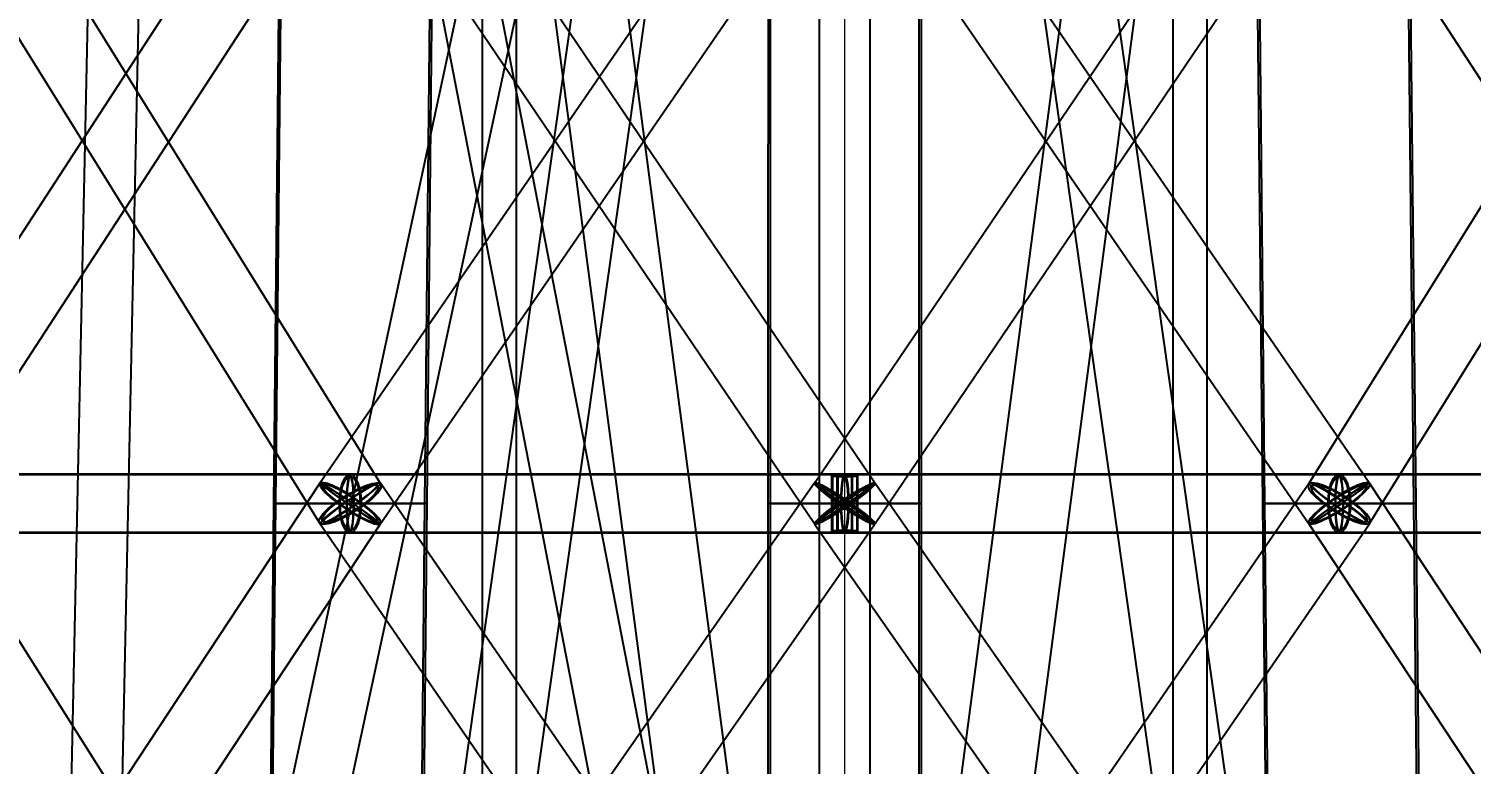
# Model space of a CAD drawing. Header units: millimetres. Extents: x -123812 to 252100, y -3000 to 639000.
# Drawn here: x -5670 to 4354, y 383188 to 388299 of the extents above; entities that cross this region are included whole.
import ezdxf

# ---------------------------------------------------------------- set-up
doc = ezdxf.new("R2010")
doc.units = ezdxf.units.MM
for name, color, linetype, lineweight in [('D-BMK-AXIS', 7, 'Continuous', 13), ('D-STR-CORE', 7, 'Continuous', 25), ('D-STR-DIM', 7, 'Continuous', 13), ('D-STR-STRC', 7, 'Continuous', 25)]:
    doc.layers.add(name, color=color, linetype=linetype, lineweight=lineweight)
doc.styles.add('OpenSansCondensed-Light', font='OpenSansCondensed-Light.ttf')
doc.styles.add('TOWER_UNICODE', font='Arial Unicode.ttf')
doc.dimstyles.new('EZDXF', dxfattribs={"dimtxt": 0.25, "dimasz": 0.175, "dimexe": 0.375, "dimexo": 0.125, "dimgap": 0.1, "dimtad": 1, "dimlfac": 100, "dimzin": 12, "dimdsep": 46, "dimtxsty": 'OpenSansCondensed-Light', "dimblk": 'ARCHTICK', "dimcen": 2.5, "dimazin": 3, "dimtfac": 0.5, "dimtmove": 2, "dimatfit": 3})

# ---------------------------------------------------------------- blocks, each defined once
blk = doc.blocks.new('_ARCHTICK')
at = {"color": 0, "linetype": 'BYBLOCK', "const_width": 0.15}
blk.add_lwpolyline([(-0.5, -0.5), (0.5, 0.5)], dxfattribs=at)

msp = doc.modelspace()

# ---------------------------------------------------------------- linework, layer by layer
at = {"layer": 'D-BMK-AXIS'}
msp.add_line((0, -3000), (0, 639000), dxfattribs=at)
at = {"layer": 'D-STR-CORE'}
for points in [[(-2520, 375000), (-2280, 375000), (-2280, 452500), (-2520, 452500)], [(-2520, 375000), (-2280, 375000), (-2280, 452500), (-2520, 452500)], [(2280, 375000), (2520, 375000), (2520, 452500), (2280, 452500)], [(2280, 375000), (2520, 375000), (2520, 452500), (2280, 452500)]]:
    msp.add_lwpolyline(points, close=True, dxfattribs=at)
at = {"layer": 'D-STR-STRC'}
for points in [[(-5170.6, 374957.7), (198.7, 399957.7), (191.9, 399964.4), (172.1, 399973.5), (140.5, 399984.3), (99.4, 399996.3), (51.4, 400008.5), (0, 400020.1), (-51.4, 400030.4), (-99.4, 400038.5), (-140.5, 400044.1), (-172.1, 400046.6), (-191.9, 400046), (-198.7, 400042.3), (-5568.1, 375042.3)], [(199.6, 375037.9), (-4637.4, 400037.9), (-4644.2, 400043.7), (-4664.1, 400046.5), (-4695.9, 400046.2), (-4737.2, 400042.7), (-4785.3, 400036.3), (-4837, 400027.4), (-4888.6, 400016.7), (-4936.7, 400004.8), (-4978.1, 399992.6), (-5009.8, 399980.9), (-5029.7, 399970.5), (-5036.5, 399962.1), (-199.6, 374962.1)], [(-3285.7, 374964.6), (251.5, 399964.6), (242.9, 399970.9), (217.8, 399979.1), (177.8, 399988.8), (125.8, 399999.2), (65.1, 400009.7), (0, 400019.5), (-65.1, 400028), (-125.8, 400034.6), (-177.8, 400038.8), (-217.8, 400040.4), (-242.9, 400039.2), (-251.5, 400035.4), (-3788.7, 375035.4)], [(251.8, 375033), (-3033.7, 400033), (-3042.3, 400035.6), (-3067.5, 400035.7), (-3107.5, 400033.4), (-3159.6, 400028.8), (-3220.4, 400022.3), (-3285.6, 400014.3), (-3350.7, 400005.2), (-3411.5, 399995.8), (-3463.6, 399986.7), (-3503.7, 399978.6), (-3528.8, 399971.8), (-3537.4, 399967), (-251.8, 374967)], [(251.8, 374966.9), (3537.4, 399966.9), (3528.8, 399968.2), (3503.7, 399971.7), (3463.6, 399977.1), (3411.5, 399984.1), (3350.7, 399992.1), (3285.6, 400000.7), (3220.4, 400009.2), (3159.6, 400017.1), (3107.5, 400023.9), (3067.5, 400029), (3042.3, 400032.1), (3033.7, 400033.1), (-251.8, 375033.1)], [(3788.7, 375035.6), (251.5, 400035.6), (242.9, 400035.7), (217.8, 400033.4), (177.8, 400028.8), (125.7, 400022.2), (65.1, 400014.2), (0, 400005.1), (-65.1, 399995.8), (-125.7, 399986.7), (-177.8, 399978.5), (-217.8, 399971.8), (-242.9, 399967), (-251.5, 399964.4), (3285.7, 374964.4)], [(-3598.6, 390139.2), (-6851.3, 385139.2), (-6851.8, 385124.8), (-6837.8, 385101.9), (-6810.3, 385072.1), (-6771, 385037.3), (-6722.8, 385000), (-6668.9, 384962.7), (-6612.9, 384927.9), (-6558.7, 384898.1), (-6509.9, 384875.2), (-6469.9, 384860.8), (-6441.5, 384855.9), (-6426.5, 384860.8), (-3173.8, 389860.8)], [(-6752.2, 389860.8), (-3647.1, 384860.8), (-3625, 384855.9), (-3590, 384860.8), (-3544.6, 384875.2), (-3491.9, 384898.1), (-3435.3, 384927.9), (-3378.9, 384962.7), (-3326.4, 385000), (-3281.3, 385037.3), (-3246.9, 385072.1), (-3225.4, 385101.9), (-3218.3, 385124.8), (-3226, 385139.2), (-6331.1, 390139.2)], [(-208.5, 390144.1), (-3645.1, 385144.1), (-3642.9, 385139.2), (-3626.7, 385124.8), (-3597.5, 385101.9), (-3557.3, 385072.1), (-3508.9, 385037.3), (-3455.6, 385000), (-3400.9, 384962.7), (-3348.7, 384927.9), (-3302.5, 384898.1), (-3265.4, 384875.2), (-3240, 384860.8), (-3228, 384855.9), (208.5, 389855.9)], [(-3596.9, 389860.8), (-210.7, 384860.8), (-205.5, 384855.9), (-186.3, 384860.8), (-154.4, 384875.2), (-111.9, 384898.1), (-61.9, 384927.9), (-7.6, 384962.7), (47.2, 385000), (98.8, 385037.3), (143.6, 385072.1), (178.7, 385101.9), (201.6, 385124.8), (210.7, 385139.2), (-3175.5, 390139.2)], [(3175.5, 390139.2), (-210.7, 385139.2), (-201.6, 385124.8), (-178.7, 385101.9), (-143.6, 385072.1), (-98.8, 385037.3), (-47.2, 385000), (7.6, 384962.7), (61.9, 384927.9), (111.9, 384898.1), (154.4, 384875.2), (186.3, 384860.8), (205.5, 384855.9), (210.7, 384860.8), (3596.9, 389860.8)], [(-208.5, 389855.9), (3228, 384855.9), (3240, 384860.8), (3265.4, 384875.2), (3302.5, 384898.1), (3348.7, 384927.9), (3400.9, 384962.7), (3455.6, 385000), (3508.9, 385037.3), (3557.3, 385072.1), (3597.5, 385101.9), (3626.7, 385124.8), (3642.9, 385139.2), (3645.1, 385144.1), (208.5, 390144.1)], [(6851.3, 385139.2), (3598.6, 390139.2), (3583.6, 390144.1), (3555.2, 390139.2), (3515.2, 390124.8), (3466.5, 390101.9), (3412.2, 390072.1), (3356.2, 390037.3), (3302.3, 390000), (3254.1, 389962.7), (3214.8, 389927.9), (3187.3, 389898.1), (3173.3, 389875.2), (3173.8, 389860.8), (6426.5, 384860.8)], [(6331.1, 390139.2), (3226, 385139.2), (3218.3, 385124.8), (3225.4, 385101.9), (3246.9, 385072.1), (3281.3, 385037.3), (3326.4, 385000), (3378.9, 384962.7), (3435.3, 384927.9), (3491.9, 384898.1), (3544.6, 384875.2), (3590, 384860.8), (3625, 384855.9), (3647.1, 384860.8), (6752.2, 389860.8)], [(-6524.6, 379859.4), (-3225.1, 384859.4), (-3224.4, 384873.9), (-3238.2, 384897.1), (-3265.5, 384927.2), (-3304.5, 384962.3), (-3352.4, 385000), (-3406.1, 385037.7), (-3461.9, 385072.8), (-3515.9, 385102.9), (-3564.6, 385126.1), (-3604.5, 385140.6), (-3632.9, 385145.6), (-3648, 385140.6), (-6947.6, 380140.6)], [(-6848.6, 384859.4), (-3696.6, 379859.4), (-3674.5, 379854.4), (-3639.6, 379859.4), (-3594.4, 379873.9), (-3541.8, 379897.1), (-3485.4, 379927.2), (-3429.2, 379962.3), (-3376.9, 380000), (-3332.1, 380037.7), (-3297.8, 380072.8), (-3276.4, 380102.9), (-3269.4, 380126.1), (-3277.2, 380140.6), (-6429.2, 385140.6)], [(-6638.9, 384796.8), (-3436.5, 384796.8), (-3416.4, 384803.7), (-3397.7, 384824), (-3381.6, 384856.3), (-3369.2, 384898.4), (-3361.4, 384947.4), (-3358.8, 385000), (-3361.4, 385052.6), (-3369.2, 385101.6), (-3381.6, 385143.7), (-3397.7, 385176), (-3416.4, 385196.3), (-3436.5, 385203.2), (-6638.9, 385203.2)], [(-6638.9, 384796.8), (-3436.5, 384796.8), (-3416.4, 384803.7), (-3397.7, 384824), (-3381.6, 384856.3), (-3369.2, 384898.4), (-3361.4, 384947.4), (-3358.8, 385000), (-3361.4, 385052.6), (-3369.2, 385101.6), (-3381.6, 385143.7), (-3397.7, 385176), (-3416.4, 385196.3), (-3436.5, 385203.2), (-6638.9, 385203.2)], [(-3279.3, 379854.4), (207.5, 384854.4), (205.5, 384859.4), (189.4, 384873.9), (160.3, 384897.1), (120.4, 384927.2), (72.3, 384962.3), (19.2, 385000), (-35.2, 385037.7), (-87.1, 385072.8), (-133.2, 385102.9), (-170.1, 385126.1), (-195.5, 385140.6), (-207.5, 385145.6), (-3694.4, 380145.6)], [(209.7, 380140.6), (-3226.8, 385140.6), (-3232, 385145.6), (-3251.1, 385140.6), (-3282.9, 385126.1), (-3325.1, 385102.9), (-3375, 385072.8), (-3429, 385037.7), (-3483.5, 385000), (-3534.9, 384962.3), (-3579.5, 384927.2), (-3614.4, 384897.1), (-3637.2, 384873.9), (-3646.3, 384859.4), (-209.7, 379859.4)], [(209.7, 379859.4), (3646.3, 384859.4), (3637.2, 384873.9), (3614.4, 384897.1), (3579.5, 384927.2), (3534.9, 384962.3), (3483.5, 385000), (3429, 385037.7), (3375, 385072.8), (3325.1, 385102.9), (3282.9, 385126.1), (3251.1, 385140.6), (3232, 385145.6), (3226.8, 385140.6), (-209.7, 380140.6)], [(3694.4, 380145.6), (207.5, 385145.6), (195.5, 385140.6), (170.1, 385126.1), (133.2, 385102.9), (87.1, 385072.8), (35.2, 385037.7), (-19.2, 385000), (-72.3, 384962.3), (-120.4, 384927.2), (-160.3, 384897.1), (-189.4, 384873.9), (-205.5, 384859.4), (-207.5, 384854.4), (3279.3, 379854.4)], [(6947.6, 380140.6), (3648, 385140.6), (3632.9, 385145.6), (3604.5, 385140.6), (3564.6, 385126.1), (3515.9, 385102.9), (3461.9, 385072.8), (3406.1, 385037.7), (3352.4, 385000), (3304.5, 384962.3), (3265.5, 384927.2), (3238.2, 384897.1), (3224.4, 384873.9), (3225.1, 384859.4), (6524.6, 379859.4)], [(6638.9, 385203.2), (3436.5, 385203.2), (3416.4, 385196.3), (3397.7, 385176), (3381.6, 385143.7), (3369.2, 385101.6), (3361.4, 385052.6), (3358.8, 385000), (3361.4, 384947.4), (3369.2, 384898.4), (3381.6, 384856.3), (3397.7, 384824), (3416.4, 384803.7), (3436.5, 384796.8), (6638.9, 384796.8)], [(6638.9, 385203.2), (3436.5, 385203.2), (3416.4, 385196.3), (3397.7, 385176), (3381.6, 385143.7), (3369.2, 385101.6), (3361.4, 385052.6), (3358.8, 385000), (3361.4, 384947.4), (3369.2, 384898.4), (3381.6, 384856.3), (3397.7, 384824), (3416.4, 384803.7), (3436.5, 384796.8), (6638.9, 384796.8)]]:
    msp.add_lwpolyline(points, dxfattribs=at)
for points in [[(-5547.2, 375000), (-5191.6, 375000), (-4659.2, 400000), (-5014.8, 400000)], [(-5547.2, 375000), (-5191.6, 375000), (-4659.2, 400000), (-5014.8, 400000)], [(-177.8, 400000), (-177.8, 375000), (177.8, 375000), (177.8, 400000)], [(-177.8, 375000), (177.8, 375000), (177.8, 400000), (-177.8, 400000)], [(-3970.4, 385000), (-2902.7, 385000), (-2853.5, 390000), (-3918.9, 390000)], [(-3955.1, 385000), (-2918, 385000), (-2868.2, 390000), (-3904.3, 390000)], [(-533.8, 385000), (533.8, 385000), (532.7, 390000), (-532.7, 390000)], [(-533.8, 385000), (533.8, 385000), (532.7, 390000), (-532.7, 390000)], [(-518.5, 385000), (518.5, 385000), (518.1, 390000), (-518.1, 390000)], [(2853.5, 390000), (2902.7, 385000), (3970.4, 385000), (3918.9, 390000)], [(2868.2, 390000), (2918, 385000), (3955.1, 385000), (3904.3, 390000)], [(-6004.9, 384800), (91.3, 384800), (91.3, 385200), (-6004.9, 385200)], [(-5965.4, 384800), (51.8, 384800), (51.8, 385200), (-5965.4, 385200)], [(-5965.4, 384800), (51.8, 384800), (51.8, 385200), (-5965.4, 385200)], [(-3326.4, 385000), (-3378.9, 384962.7), (-3435.3, 384927.9), (-3491.9, 384898.1), (-3544.6, 384875.2), (-3590, 384860.8), (-3625, 384855.9), (-3647.1, 384860.8), (-3654.8, 384875.2), (-3647.7, 384898.1), (-3626.2, 384927.9), (-3591.7, 384962.7), (-3546.7, 385000), (-3494.2, 385037.3), (-3437.7, 385072.1), (-3381.2, 385101.9), (-3328.4, 385124.8), (-3283, 385139.2), (-3248.1, 385144.1), (-3226, 385139.2), (-3218.3, 385124.8), (-3225.4, 385101.9), (-3246.9, 385072.1), (-3281.3, 385037.3)], [(-3520.7, 385000), (-3467, 384962.3), (-3411.2, 384927.2), (-3357.1, 384897.1), (-3308.5, 384873.9), (-3268.6, 384859.4), (-3240.1, 384854.4), (-3225.1, 384859.4), (-3224.4, 384873.9), (-3238.2, 384897.1), (-3265.5, 384927.2), (-3304.5, 384962.3), (-3352.4, 385000), (-3406.1, 385037.7), (-3461.9, 385072.8), (-3515.9, 385102.9), (-3564.6, 385126.1), (-3604.5, 385140.6), (-3632.9, 385145.6), (-3648, 385140.6), (-3648.7, 385126.1), (-3634.9, 385102.9), (-3607.6, 385072.8), (-3568.6, 385037.7)], [(-3483.5, 385000), (-3534.9, 384962.3), (-3579.5, 384927.2), (-3614.4, 384897.1), (-3637.2, 384873.9), (-3646.3, 384859.4), (-3641.1, 384854.4), (-3622, 384859.4), (-3590.2, 384873.9), (-3548, 384897.1), (-3498.1, 384927.2), (-3444.1, 384962.3), (-3389.6, 385000), (-3338.2, 385037.7), (-3293.6, 385072.8), (-3258.7, 385102.9), (-3235.9, 385126.1), (-3226.8, 385140.6), (-3232, 385145.6), (-3251.1, 385140.6), (-3282.9, 385126.1), (-3325.1, 385102.9), (-3375, 385072.8), (-3429, 385037.7)], [(-3417.5, 385000), (-3364.2, 384962.7), (-3315.8, 384927.9), (-3275.6, 384898.1), (-3246.4, 384875.2), (-3230.2, 384860.8), (-3228, 384855.9), (-3240, 384860.8), (-3265.4, 384875.2), (-3302.5, 384898.1), (-3348.7, 384927.9), (-3400.9, 384962.7), (-3455.6, 385000), (-3508.9, 385037.3), (-3557.3, 385072.1), (-3597.5, 385101.9), (-3626.7, 385124.8), (-3642.9, 385139.2), (-3645.1, 385144.1), (-3633.1, 385139.2), (-3607.6, 385124.8), (-3570.6, 385101.9), (-3524.3, 385072.1), (-3472.2, 385037.3)], [(-3337.2, 385000), (-3384.6, 384966.4), (-3435.5, 384935), (-3486.4, 384908.1), (-3534, 384887.5), (-3574.9, 384874.5), (-3606.4, 384870), (-3626.4, 384874.5), (-3633.3, 384887.5), (-3626.9, 384908.1), (-3607.5, 384935), (-3576.5, 384966.4), (-3535.9, 385000), (-3488.5, 385033.6), (-3437.6, 385065), (-3386.6, 385091.9), (-3339.1, 385112.5), (-3298.1, 385125.5), (-3266.7, 385130), (-3246.7, 385125.5), (-3239.7, 385112.5), (-3246.2, 385091.9), (-3265.6, 385065), (-3296.6, 385033.6)], [(-3512.4, 385000), (-3464, 384966), (-3413.7, 384934.4), (-3365, 384907.2), (-3321.1, 384886.3), (-3285.1, 384873.2), (-3259.5, 384868.8), (-3245.9, 384873.2), (-3245.3, 384886.3), (-3257.7, 384907.2), (-3282.3, 384934.4), (-3317.5, 384966), (-3360.7, 385000), (-3409.1, 385034), (-3459.4, 385065.6), (-3508.1, 385092.8), (-3552, 385113.7), (-3587.9, 385126.8), (-3613.6, 385131.2), (-3627.2, 385126.8), (-3627.8, 385113.7), (-3615.4, 385092.8), (-3590.8, 385065.6), (-3555.6, 385034)], [(-3478.9, 385000), (-3525.2, 384966), (-3565.4, 384934.4), (-3596.9, 384907.2), (-3617.4, 384886.3), (-3625.6, 384873.2), (-3621, 384868.8), (-3603.7, 384873.2), (-3575.1, 384886.3), (-3537, 384907.2), (-3492.1, 384934.4), (-3443.4, 384966), (-3394.2, 385000), (-3347.9, 385034), (-3307.6, 385065.6), (-3276.2, 385092.8), (-3255.6, 385113.7), (-3247.4, 385126.8), (-3252.1, 385131.2), (-3269.4, 385126.8), (-3298, 385113.7), (-3336.1, 385092.8), (-3381, 385065.6), (-3429.7, 385034)], [(-3419.4, 385000), (-3371.3, 384966.4), (-3327.7, 384935), (-3291.5, 384908.1), (-3265.1, 384887.5), (-3250.5, 384874.5), (-3248.5, 384870), (-3259.4, 384874.5), (-3282.3, 384887.5), (-3315.7, 384908.1), (-3357.4, 384935), (-3404.4, 384966.4), (-3453.7, 385000), (-3501.8, 385033.6), (-3545.4, 385065), (-3581.6, 385091.9), (-3607.9, 385112.5), (-3622.6, 385125.5), (-3624.6, 385130), (-3613.7, 385125.5), (-3590.8, 385112.5), (-3557.4, 385091.9), (-3515.7, 385065), (-3468.6, 385033.6)], [(-3514.3, 385000), (-3511.7, 384947.4), (-3503.9, 384898.4), (-3491.5, 384856.3), (-3475.4, 384824), (-3456.7, 384803.7), (-3436.5, 384796.8), (-3416.4, 384803.7), (-3397.7, 384824), (-3381.6, 384856.3), (-3369.2, 384898.4), (-3361.4, 384947.4), (-3358.8, 385000), (-3361.4, 385052.6), (-3369.2, 385101.6), (-3381.6, 385143.7), (-3397.7, 385176), (-3416.4, 385196.3), (-3436.5, 385203.2), (-3456.7, 385196.3), (-3475.4, 385176), (-3491.5, 385143.7), (-3503.9, 385101.6), (-3511.7, 385052.6)], [(-3514.3, 385000), (-3511.7, 384947.4), (-3503.9, 384898.4), (-3491.5, 384856.3), (-3475.4, 384824), (-3456.7, 384803.7), (-3436.5, 384796.8), (-3416.4, 384803.7), (-3397.7, 384824), (-3381.6, 384856.3), (-3369.2, 384898.4), (-3361.4, 384947.4), (-3358.8, 385000), (-3361.4, 385052.6), (-3369.2, 385101.6), (-3381.6, 385143.7), (-3397.7, 385176), (-3416.4, 385196.3), (-3436.5, 385203.2), (-3456.7, 385196.3), (-3475.4, 385176), (-3491.5, 385143.7), (-3503.9, 385101.6), (-3511.7, 385052.6)], [(-3508.2, 385000), (-3505.7, 384951.5), (-3498.6, 384906.4), (-3487.2, 384867.6), (-3472.4, 384837.9), (-3455.1, 384819.2), (-3436.5, 384812.8), (-3418, 384819.2), (-3400.7, 384837.9), (-3385.9, 384867.6), (-3374.5, 384906.4), (-3367.3, 384951.5), (-3364.9, 385000), (-3367.3, 385048.5), (-3374.5, 385093.6), (-3385.9, 385132.4), (-3400.7, 385162.1), (-3418, 385180.8), (-3436.5, 385187.2), (-3455.1, 385180.8), (-3472.4, 385162.1), (-3487.2, 385132.4), (-3498.6, 385093.6), (-3505.7, 385048.5)], [(-3508.2, 385000), (-3505.7, 384951.5), (-3498.6, 384906.4), (-3487.2, 384867.6), (-3472.4, 384837.9), (-3455.1, 384819.2), (-3436.5, 384812.8), (-3418, 384819.2), (-3400.7, 384837.9), (-3385.9, 384867.6), (-3374.5, 384906.4), (-3367.3, 384951.5), (-3364.9, 385000), (-3367.3, 385048.5), (-3374.5, 385093.6), (-3385.9, 385132.4), (-3400.7, 385162.1), (-3418, 385180.8), (-3436.5, 385187.2), (-3455.1, 385180.8), (-3472.4, 385162.1), (-3487.2, 385132.4), (-3498.6, 385093.6), (-3505.7, 385048.5)], [(-3463.1, 385000), (-3462.2, 384947.4), (-3459.5, 384898.4), (-3455.3, 384856.3), (-3449.8, 384824), (-3443.4, 384803.7), (-3436.5, 384796.8), (0, 384796.8), (6.9, 384803.7), (13.3, 384824), (18.8, 384856.3), (23, 384898.4), (25.6, 384947.4), (26.5, 385000), (25.6, 385052.6), (23, 385101.6), (18.8, 385143.7), (13.3, 385176), (6.9, 385196.3), (0, 385203.2), (-3436.5, 385203.2), (-3443.4, 385196.3), (-3449.8, 385176), (-3455.3, 385143.7), (-3459.5, 385101.6), (-3462.2, 385052.6)], [(-3463.1, 385000), (-3462.2, 384947.4), (-3459.5, 384898.4), (-3455.3, 384856.3), (-3449.8, 384824), (-3443.4, 384803.7), (-3436.5, 384796.8), (-3429.7, 384803.7), (-3423.3, 384824), (-3417.8, 384856.3), (-3413.6, 384898.4), (-3410.9, 384947.4), (-3410, 385000), (-3410.9, 385052.6), (-3413.6, 385101.6), (-3417.8, 385143.7), (-3423.3, 385176), (-3429.7, 385196.3), (-3436.5, 385203.2), (-3443.4, 385196.3), (-3449.8, 385176), (-3455.3, 385143.7), (-3459.5, 385101.6), (-3462.2, 385052.6)], [(-3463.1, 385000), (-3462.2, 384947.4), (-3459.5, 384898.4), (-3455.3, 384856.3), (-3449.8, 384824), (-3443.4, 384803.7), (-3436.5, 384796.8), (0, 384796.8), (6.9, 384803.7), (13.3, 384824), (18.8, 384856.3), (23, 384898.4), (25.6, 384947.4), (26.5, 385000), (25.6, 385052.6), (23, 385101.6), (18.8, 385143.7), (13.3, 385176), (6.9, 385196.3), (0, 385203.2), (-3436.5, 385203.2), (-3443.4, 385196.3), (-3449.8, 385176), (-3455.3, 385143.7), (-3459.5, 385101.6), (-3462.2, 385052.6)], [(-3463.1, 385000), (-3462.2, 384947.4), (-3459.5, 384898.4), (-3455.3, 384856.3), (-3449.8, 384824), (-3443.4, 384803.7), (-3436.5, 384796.8), (-3429.7, 384803.7), (-3423.3, 384824), (-3417.8, 384856.3), (-3413.6, 384898.4), (-3410.9, 384947.4), (-3410, 385000), (-3410.9, 385052.6), (-3413.6, 385101.6), (-3417.8, 385143.7), (-3423.3, 385176), (-3429.7, 385196.3), (-3436.5, 385203.2), (-3443.4, 385196.3), (-3449.8, 385176), (-3455.3, 385143.7), (-3459.5, 385101.6), (-3462.2, 385052.6)], [(-3461, 385000), (-3460.1, 384951.5), (-3457.7, 384906.4), (-3453.8, 384867.6), (-3448.8, 384837.9), (-3442.9, 384819.2), (-3436.5, 384812.8), (-3430.2, 384819.2), (-3424.3, 384837.9), (-3419.3, 384867.6), (-3415.4, 384906.4), (-3412.9, 384951.5), (-3412.1, 385000), (-3412.9, 385048.5), (-3415.4, 385093.6), (-3419.3, 385132.4), (-3424.3, 385162.1), (-3430.2, 385180.8), (-3436.5, 385187.2), (-3442.9, 385180.8), (-3448.8, 385162.1), (-3453.8, 385132.4), (-3457.7, 385093.6), (-3460.1, 385048.5)], [(-3461, 385000), (-3460.1, 384951.5), (-3457.7, 384906.4), (-3453.8, 384867.6), (-3448.8, 384837.9), (-3442.9, 384819.2), (-3436.5, 384812.8), (-3430.2, 384819.2), (-3424.3, 384837.9), (-3419.3, 384867.6), (-3415.4, 384906.4), (-3412.9, 384951.5), (-3412.1, 385000), (-3412.9, 385048.5), (-3415.4, 385093.6), (-3419.3, 385132.4), (-3424.3, 385162.1), (-3430.2, 385180.8), (-3436.5, 385187.2), (-3442.9, 385180.8), (-3448.8, 385162.1), (-3453.8, 385132.4), (-3457.7, 385093.6), (-3460.1, 385048.5)], [(47.2, 385000), (-7.6, 384962.7), (-61.9, 384927.9), (-111.9, 384898.1), (-154.4, 384875.2), (-186.3, 384860.8), (-205.5, 384855.9), (-210.7, 384860.8), (-201.6, 384875.2), (-178.7, 384898.1), (-143.6, 384927.9), (-98.8, 384962.7), (-47.2, 385000), (7.6, 385037.3), (61.9, 385072.1), (111.9, 385101.9), (154.4, 385124.8), (186.3, 385139.2), (205.5, 385144.1), (210.7, 385139.2), (201.6, 385124.8), (178.7, 385101.9), (143.6, 385072.1), (98.8, 385037.3)], [(-47.2, 385000), (7.6, 384962.7), (61.9, 384927.9), (111.9, 384898.1), (154.4, 384875.2), (186.3, 384860.8), (205.5, 384855.9), (210.7, 384860.8), (201.6, 384875.2), (178.7, 384898.1), (143.6, 384927.9), (98.8, 384962.7), (47.2, 385000), (-7.6, 385037.3), (-61.9, 385072.1), (-111.9, 385101.9), (-154.4, 385124.8), (-186.3, 385139.2), (-205.5, 385144.1), (-210.7, 385139.2), (-201.6, 385124.8), (-178.7, 385101.9), (-143.6, 385072.1), (-98.8, 385037.3)], [(-19.2, 385000), (35.2, 384962.3), (87.1, 384927.2), (133.2, 384897.1), (170.1, 384873.9), (195.5, 384859.4), (207.5, 384854.4), (205.5, 384859.4), (189.4, 384873.9), (160.3, 384897.1), (120.4, 384927.2), (72.3, 384962.3), (19.2, 385000), (-35.2, 385037.7), (-87.1, 385072.8), (-133.2, 385102.9), (-170.1, 385126.1), (-195.5, 385140.6), (-207.5, 385145.6), (-205.5, 385140.6), (-189.4, 385126.1), (-160.3, 385102.9), (-120.4, 385072.8), (-72.3, 385037.7)], [(19.2, 385000), (-35.2, 384962.3), (-87.1, 384927.2), (-133.2, 384897.1), (-170.1, 384873.9), (-195.5, 384859.4), (-207.5, 384854.4), (-205.5, 384859.4), (-189.4, 384873.9), (-160.3, 384897.1), (-120.4, 384927.2), (-72.3, 384962.3), (-19.2, 385000), (35.2, 385037.7), (87.1, 385072.8), (133.2, 385102.9), (170.1, 385126.1), (195.5, 385140.6), (207.5, 385145.6), (205.5, 385140.6), (189.4, 385126.1), (160.3, 385102.9), (120.4, 385072.8), (72.3, 385037.7)], [(42.5, 385000), (-6.9, 384966.4), (-55.8, 384935), (-100.9, 384908.1), (-139.2, 384887.5), (-167.9, 384874.5), (-185.3, 384870), (-190, 384874.5), (-181.7, 384887.5), (-161.1, 384908.1), (-129.5, 384935), (-89, 384966.4), (-42.5, 385000), (6.9, 385033.6), (55.8, 385065), (100.9, 385091.9), (139.2, 385112.5), (167.9, 385125.5), (185.3, 385130), (190, 385125.5), (181.7, 385112.5), (161.1, 385091.9), (129.5, 385065), (89, 385033.6)], [(-42.5, 385000), (6.9, 384966.4), (55.8, 384935), (100.9, 384908.1), (139.2, 384887.5), (167.9, 384874.5), (185.3, 384870), (190, 384874.5), (181.7, 384887.5), (161.1, 384908.1), (129.5, 384935), (89, 384966.4), (42.5, 385000), (-6.9, 385033.6), (-55.8, 385065), (-100.9, 385091.9), (-139.2, 385112.5), (-167.9, 385125.5), (-185.3, 385130), (-190, 385125.5), (-181.7, 385112.5), (-161.1, 385091.9), (-129.5, 385065), (-89, 385033.6)], [(-17.3, 385000), (31.7, 384966), (78.6, 384934.4), (120.1, 384907.2), (153.4, 384886.3), (176.3, 384873.2), (187.1, 384868.8), (185.2, 384873.2), (170.7, 384886.3), (144.6, 384907.2), (108.6, 384934.4), (65.2, 384966), (17.3, 385000), (-31.7, 385034), (-78.6, 385065.6), (-120.1, 385092.8), (-153.4, 385113.7), (-176.3, 385126.8), (-187.1, 385131.2), (-185.2, 385126.8), (-170.7, 385113.7), (-144.6, 385092.8), (-108.6, 385065.6), (-65.2, 385034)], [(17.3, 385000), (-31.7, 384966), (-78.6, 384934.4), (-120.1, 384907.2), (-153.4, 384886.3), (-176.3, 384873.2), (-187.1, 384868.8), (-185.2, 384873.2), (-170.7, 384886.3), (-144.6, 384907.2), (-108.6, 384934.4), (-65.2, 384966), (-17.3, 385000), (31.7, 385034), (78.6, 385065.6), (120.1, 385092.8), (153.4, 385113.7), (176.3, 385126.8), (187.1, 385131.2), (185.2, 385126.8), (170.7, 385113.7), (144.6, 385092.8), (108.6, 385065.6), (65.2, 385034)], [(91.3, 385200), (-91.3, 385200), (-91.3, 384800), (91.3, 384800)], [(85.8, 385188), (-85.8, 385188), (-85.8, 384812), (85.8, 384812)], [(51.8, 385200), (-51.8, 385200), (-51.8, 384800), (51.8, 384800)], [(51.8, 385200), (-51.8, 385200), (-51.8, 384800), (51.8, 384800)], [(-51.8, 384800), (5965.4, 384800), (5965.4, 385200), (-51.8, 385200)], [(-51.8, 385200), (51.8, 385200), (51.8, 384800), (-51.8, 384800)], [(-51.8, 384800), (5965.4, 384800), (5965.4, 385200), (-51.8, 385200)], [(-51.8, 385200), (51.8, 385200), (51.8, 384800), (-51.8, 384800)], [(48.7, 385188), (-48.7, 385188), (-48.7, 384812), (48.7, 384812)], [(48.7, 385188), (-48.7, 385188), (-48.7, 384812), (48.7, 384812)], [(-48.7, 385188), (48.7, 385188), (48.7, 384812), (-48.7, 384812)], [(-48.7, 385188), (48.7, 385188), (48.7, 384812), (-48.7, 384812)], [(-26.5, 385000), (-25.6, 384947.4), (-23, 384898.4), (-18.8, 384856.3), (-13.3, 384824), (-6.9, 384803.7), (0, 384796.8), (6.9, 384803.7), (13.3, 384824), (18.8, 384856.3), (23, 384898.4), (25.6, 384947.4), (26.5, 385000), (25.6, 385052.6), (23, 385101.6), (18.8, 385143.7), (13.3, 385176), (6.9, 385196.3), (0, 385203.2), (-6.9, 385196.3), (-13.3, 385176), (-18.8, 385143.7), (-23, 385101.6), (-25.6, 385052.6)], [(-26.5, 385000), (-25.6, 384947.4), (-23, 384898.4), (-18.8, 384856.3), (-13.3, 384824), (-6.9, 384803.7), (0, 384796.8), (6.9, 384803.7), (13.3, 384824), (18.8, 384856.3), (23, 384898.4), (25.6, 384947.4), (26.5, 385000), (25.6, 385052.6), (23, 385101.6), (18.8, 385143.7), (13.3, 385176), (6.9, 385196.3), (0, 385203.2), (-6.9, 385196.3), (-13.3, 385176), (-18.8, 385143.7), (-23, 385101.6), (-25.6, 385052.6)], [(-26.5, 385000), (-25.6, 384947.4), (-23, 384898.4), (-18.8, 384856.3), (-13.3, 384824), (-6.9, 384803.7), (0, 384796.8), (3436.5, 384796.8), (3443.4, 384803.7), (3449.8, 384824), (3455.3, 384856.3), (3459.5, 384898.4), (3462.2, 384947.4), (3463.1, 385000), (3462.2, 385052.6), (3459.5, 385101.6), (3455.3, 385143.7), (3449.8, 385176), (3443.4, 385196.3), (3436.5, 385203.2), (0, 385203.2), (-6.9, 385196.3), (-13.3, 385176), (-18.8, 385143.7), (-23, 385101.6), (-25.6, 385052.6)], [(26.5, 385000), (25.6, 384947.4), (23, 384898.4), (18.8, 384856.3), (13.3, 384824), (6.9, 384803.7), (0, 384796.8), (-6.9, 384803.7), (-13.3, 384824), (-18.8, 384856.3), (-23, 384898.4), (-25.6, 384947.4), (-26.5, 385000), (-25.6, 385052.6), (-23, 385101.6), (-18.8, 385143.7), (-13.3, 385176), (-6.9, 385196.3), (0, 385203.2), (6.9, 385196.3), (13.3, 385176), (18.8, 385143.7), (23, 385101.6), (25.6, 385052.6)], [(-26.5, 385000), (-25.6, 384947.4), (-23, 384898.4), (-18.8, 384856.3), (-13.3, 384824), (-6.9, 384803.7), (0, 384796.8), (3436.5, 384796.8), (3443.4, 384803.7), (3449.8, 384824), (3455.3, 384856.3), (3459.5, 384898.4), (3462.2, 384947.4), (3463.1, 385000), (3462.2, 385052.6), (3459.5, 385101.6), (3455.3, 385143.7), (3449.8, 385176), (3443.4, 385196.3), (3436.5, 385203.2), (0, 385203.2), (-6.9, 385196.3), (-13.3, 385176), (-18.8, 385143.7), (-23, 385101.6), (-25.6, 385052.6)], [(26.5, 385000), (25.6, 384947.4), (23, 384898.4), (18.8, 384856.3), (13.3, 384824), (6.9, 384803.7), (0, 384796.8), (-6.9, 384803.7), (-13.3, 384824), (-18.8, 384856.3), (-23, 384898.4), (-25.6, 384947.4), (-26.5, 385000), (-25.6, 385052.6), (-23, 385101.6), (-18.8, 385143.7), (-13.3, 385176), (-6.9, 385196.3), (0, 385203.2), (6.9, 385196.3), (13.3, 385176), (18.8, 385143.7), (23, 385101.6), (25.6, 385052.6)], [(-24.4, 385000), (-23.6, 384951.5), (-21.2, 384906.4), (-17.3, 384867.6), (-12.2, 384837.9), (-6.3, 384819.2), (0, 384812.8), (6.3, 384819.2), (12.2, 384837.9), (17.3, 384867.6), (21.2, 384906.4), (23.6, 384951.5), (24.4, 385000), (23.6, 385048.5), (21.2, 385093.6), (17.3, 385132.4), (12.2, 385162.1), (6.3, 385180.8), (0, 385187.2), (-6.3, 385180.8), (-12.2, 385162.1), (-17.3, 385132.4), (-21.2, 385093.6), (-23.6, 385048.5)], [(-24.4, 385000), (-23.6, 384951.5), (-21.2, 384906.4), (-17.3, 384867.6), (-12.2, 384837.9), (-6.3, 384819.2), (0, 384812.8), (6.3, 384819.2), (12.2, 384837.9), (17.3, 384867.6), (21.2, 384906.4), (23.6, 384951.5), (24.4, 385000), (23.6, 385048.5), (21.2, 385093.6), (17.3, 385132.4), (12.2, 385162.1), (6.3, 385180.8), (0, 385187.2), (-6.3, 385180.8), (-12.2, 385162.1), (-17.3, 385132.4), (-21.2, 385093.6), (-23.6, 385048.5)], [(24.4, 385000), (23.6, 384951.5), (21.2, 384906.4), (17.3, 384867.6), (12.2, 384837.9), (6.3, 384819.2), (0, 384812.8), (-6.3, 384819.2), (-12.2, 384837.9), (-17.3, 384867.6), (-21.2, 384906.4), (-23.6, 384951.5), (-24.4, 385000), (-23.6, 385048.5), (-21.2, 385093.6), (-17.3, 385132.4), (-12.2, 385162.1), (-6.3, 385180.8), (0, 385187.2), (6.3, 385180.8), (12.2, 385162.1), (17.3, 385132.4), (21.2, 385093.6), (23.6, 385048.5)], [(24.4, 385000), (23.6, 384951.5), (21.2, 384906.4), (17.3, 384867.6), (12.2, 384837.9), (6.3, 384819.2), (0, 384812.8), (-6.3, 384819.2), (-12.2, 384837.9), (-17.3, 384867.6), (-21.2, 384906.4), (-23.6, 384951.5), (-24.4, 385000), (-23.6, 385048.5), (-21.2, 385093.6), (-17.3, 385132.4), (-12.2, 385162.1), (-6.3, 385180.8), (0, 385187.2), (6.3, 385180.8), (12.2, 385162.1), (17.3, 385132.4), (21.2, 385093.6), (23.6, 385048.5)], [(3326.4, 385000), (3378.9, 384962.7), (3435.3, 384927.9), (3491.9, 384898.1), (3544.6, 384875.2), (3590, 384860.8), (3625, 384855.9), (3647.1, 384860.8), (3654.8, 384875.2), (3647.7, 384898.1), (3626.2, 384927.9), (3591.7, 384962.7), (3546.7, 385000), (3494.2, 385037.3), (3437.7, 385072.1), (3381.2, 385101.9), (3328.4, 385124.8), (3283, 385139.2), (3248.1, 385144.1), (3226, 385139.2), (3218.3, 385124.8), (3225.4, 385101.9), (3246.9, 385072.1), (3281.3, 385037.3)], [(3520.7, 385000), (3467, 384962.3), (3411.2, 384927.2), (3357.1, 384897.1), (3308.5, 384873.9), (3268.6, 384859.4), (3240.1, 384854.4), (3225.1, 384859.4), (3224.4, 384873.9), (3238.2, 384897.1), (3265.5, 384927.2), (3304.5, 384962.3), (3352.4, 385000), (3406.1, 385037.7), (3461.9, 385072.8), (3515.9, 385102.9), (3564.6, 385126.1), (3604.5, 385140.6), (3632.9, 385145.6), (3648, 385140.6), (3648.7, 385126.1), (3634.9, 385102.9), (3607.6, 385072.8), (3568.6, 385037.7)], [(3483.5, 385000), (3534.9, 384962.3), (3579.5, 384927.2), (3614.4, 384897.1), (3637.2, 384873.9), (3646.3, 384859.4), (3641.1, 384854.4), (3622, 384859.4), (3590.2, 384873.9), (3548, 384897.1), (3498.1, 384927.2), (3444.1, 384962.3), (3389.6, 385000), (3338.2, 385037.7), (3293.6, 385072.8), (3258.7, 385102.9), (3235.9, 385126.1), (3226.8, 385140.6), (3232, 385145.6), (3251.1, 385140.6), (3282.9, 385126.1), (3325.1, 385102.9), (3375, 385072.8), (3429, 385037.7)], [(3417.5, 385000), (3364.2, 384962.7), (3315.8, 384927.9), (3275.6, 384898.1), (3246.4, 384875.2), (3230.2, 384860.8), (3228, 384855.9), (3240, 384860.8), (3265.4, 384875.2), (3302.5, 384898.1), (3348.7, 384927.9), (3400.9, 384962.7), (3455.6, 385000), (3508.9, 385037.3), (3557.3, 385072.1), (3597.5, 385101.9), (3626.7, 385124.8), (3642.9, 385139.2), (3645.1, 385144.1), (3633.1, 385139.2), (3607.6, 385124.8), (3570.6, 385101.9), (3524.3, 385072.1), (3472.2, 385037.3)], [(3337.2, 385000), (3384.6, 384966.4), (3435.5, 384935), (3486.4, 384908.1), (3534, 384887.5), (3574.9, 384874.5), (3606.4, 384870), (3626.4, 384874.5), (3633.3, 384887.5), (3626.9, 384908.1), (3607.5, 384935), (3576.5, 384966.4), (3535.9, 385000), (3488.5, 385033.6), (3437.6, 385065), (3386.6, 385091.9), (3339.1, 385112.5), (3298.1, 385125.5), (3266.7, 385130), (3246.7, 385125.5), (3239.7, 385112.5), (3246.2, 385091.9), (3265.6, 385065), (3296.6, 385033.6)], [(3512.4, 385000), (3464, 384966), (3413.7, 384934.4), (3365, 384907.2), (3321.1, 384886.3), (3285.1, 384873.2), (3259.5, 384868.8), (3245.9, 384873.2), (3245.3, 384886.3), (3257.7, 384907.2), (3282.3, 384934.4), (3317.5, 384966), (3360.7, 385000), (3409.1, 385034), (3459.4, 385065.6), (3508.1, 385092.8), (3552, 385113.7), (3587.9, 385126.8), (3613.6, 385131.2), (3627.2, 385126.8), (3627.8, 385113.7), (3615.4, 385092.8), (3590.8, 385065.6), (3555.6, 385034)], [(3478.9, 385000), (3525.2, 384966), (3565.4, 384934.4), (3596.9, 384907.2), (3617.4, 384886.3), (3625.6, 384873.2), (3621, 384868.8), (3603.7, 384873.2), (3575.1, 384886.3), (3537, 384907.2), (3492.1, 384934.4), (3443.4, 384966), (3394.2, 385000), (3347.9, 385034), (3307.6, 385065.6), (3276.2, 385092.8), (3255.6, 385113.7), (3247.4, 385126.8), (3252.1, 385131.2), (3269.4, 385126.8), (3298, 385113.7), (3336.1, 385092.8), (3381, 385065.6), (3429.7, 385034)], [(3419.4, 385000), (3371.3, 384966.4), (3327.7, 384935), (3291.5, 384908.1), (3265.1, 384887.5), (3250.5, 384874.5), (3248.5, 384870), (3259.4, 384874.5), (3282.3, 384887.5), (3315.7, 384908.1), (3357.4, 384935), (3404.4, 384966.4), (3453.7, 385000), (3501.8, 385033.6), (3545.4, 385065), (3581.6, 385091.9), (3607.9, 385112.5), (3622.6, 385125.5), (3624.6, 385130), (3613.7, 385125.5), (3590.8, 385112.5), (3557.4, 385091.9), (3515.7, 385065), (3468.6, 385033.6)], [(3514.3, 385000), (3511.7, 384947.4), (3503.9, 384898.4), (3491.5, 384856.3), (3475.4, 384824), (3456.7, 384803.7), (3436.5, 384796.8), (3416.4, 384803.7), (3397.7, 384824), (3381.6, 384856.3), (3369.2, 384898.4), (3361.4, 384947.4), (3358.8, 385000), (3361.4, 385052.6), (3369.2, 385101.6), (3381.6, 385143.7), (3397.7, 385176), (3416.4, 385196.3), (3436.5, 385203.2), (3456.7, 385196.3), (3475.4, 385176), (3491.5, 385143.7), (3503.9, 385101.6), (3511.7, 385052.6)], [(3514.3, 385000), (3511.7, 384947.4), (3503.9, 384898.4), (3491.5, 384856.3), (3475.4, 384824), (3456.7, 384803.7), (3436.5, 384796.8), (3416.4, 384803.7), (3397.7, 384824), (3381.6, 384856.3), (3369.2, 384898.4), (3361.4, 384947.4), (3358.8, 385000), (3361.4, 385052.6), (3369.2, 385101.6), (3381.6, 385143.7), (3397.7, 385176), (3416.4, 385196.3), (3436.5, 385203.2), (3456.7, 385196.3), (3475.4, 385176), (3491.5, 385143.7), (3503.9, 385101.6), (3511.7, 385052.6)], [(3508.2, 385000), (3505.7, 384951.5), (3498.6, 384906.4), (3487.2, 384867.6), (3472.4, 384837.9), (3455.1, 384819.2), (3436.5, 384812.8), (3418, 384819.2), (3400.7, 384837.9), (3385.9, 384867.6), (3374.5, 384906.4), (3367.3, 384951.5), (3364.9, 385000), (3367.3, 385048.5), (3374.5, 385093.6), (3385.9, 385132.4), (3400.7, 385162.1), (3418, 385180.8), (3436.5, 385187.2), (3455.1, 385180.8), (3472.4, 385162.1), (3487.2, 385132.4), (3498.6, 385093.6), (3505.7, 385048.5)], [(3508.2, 385000), (3505.7, 384951.5), (3498.6, 384906.4), (3487.2, 384867.6), (3472.4, 384837.9), (3455.1, 384819.2), (3436.5, 384812.8), (3418, 384819.2), (3400.7, 384837.9), (3385.9, 384867.6), (3374.5, 384906.4), (3367.3, 384951.5), (3364.9, 385000), (3367.3, 385048.5), (3374.5, 385093.6), (3385.9, 385132.4), (3400.7, 385162.1), (3418, 385180.8), (3436.5, 385187.2), (3455.1, 385180.8), (3472.4, 385162.1), (3487.2, 385132.4), (3498.6, 385093.6), (3505.7, 385048.5)], [(3463.1, 385000), (3462.2, 384947.4), (3459.5, 384898.4), (3455.3, 384856.3), (3449.8, 384824), (3443.4, 384803.7), (3436.5, 384796.8), (3429.7, 384803.7), (3423.3, 384824), (3417.8, 384856.3), (3413.6, 384898.4), (3410.9, 384947.4), (3410, 385000), (3410.9, 385052.6), (3413.6, 385101.6), (3417.8, 385143.7), (3423.3, 385176), (3429.7, 385196.3), (3436.5, 385203.2), (3443.4, 385196.3), (3449.8, 385176), (3455.3, 385143.7), (3459.5, 385101.6), (3462.2, 385052.6)], [(3463.1, 385000), (3462.2, 384947.4), (3459.5, 384898.4), (3455.3, 384856.3), (3449.8, 384824), (3443.4, 384803.7), (3436.5, 384796.8), (3429.7, 384803.7), (3423.3, 384824), (3417.8, 384856.3), (3413.6, 384898.4), (3410.9, 384947.4), (3410, 385000), (3410.9, 385052.6), (3413.6, 385101.6), (3417.8, 385143.7), (3423.3, 385176), (3429.7, 385196.3), (3436.5, 385203.2), (3443.4, 385196.3), (3449.8, 385176), (3455.3, 385143.7), (3459.5, 385101.6), (3462.2, 385052.6)], [(3461, 385000), (3460.1, 384951.5), (3457.7, 384906.4), (3453.8, 384867.6), (3448.8, 384837.9), (3442.9, 384819.2), (3436.5, 384812.8), (3430.2, 384819.2), (3424.3, 384837.9), (3419.3, 384867.6), (3415.4, 384906.4), (3412.9, 384951.5), (3412.1, 385000), (3412.9, 385048.5), (3415.4, 385093.6), (3419.3, 385132.4), (3424.3, 385162.1), (3430.2, 385180.8), (3436.5, 385187.2), (3442.9, 385180.8), (3448.8, 385162.1), (3453.8, 385132.4), (3457.7, 385093.6), (3460.1, 385048.5)], [(3461, 385000), (3460.1, 384951.5), (3457.7, 384906.4), (3453.8, 384867.6), (3448.8, 384837.9), (3442.9, 384819.2), (3436.5, 384812.8), (3430.2, 384819.2), (3424.3, 384837.9), (3419.3, 384867.6), (3415.4, 384906.4), (3412.9, 384951.5), (3412.1, 385000), (3412.9, 385048.5), (3415.4, 385093.6), (3419.3, 385132.4), (3424.3, 385162.1), (3430.2, 385180.8), (3436.5, 385187.2), (3442.9, 385180.8), (3448.8, 385162.1), (3453.8, 385132.4), (3457.7, 385093.6), (3460.1, 385048.5)], [(-4021.9, 380000), (-2951.9, 380000), (-2902.7, 385000), (-3970.4, 385000)], [(-4005.9, 380000), (-2967.9, 380000), (-2918, 385000), (-3955.1, 385000)], [(-2902.7, 385000), (-2920.9, 385000), (-2974.2, 385000), (-3059.1, 385000), (-3169.6, 385000), (-3298.4, 385000), (-3436.5, 385000), (-3574.7, 385000), (-3703.5, 385000), (-3814, 385000), (-3898.9, 385000), (-3952.2, 385000), (-3970.4, 385000), (-3952.2, 385000), (-3898.9, 385000), (-3814, 385000), (-3703.5, 385000), (-3574.7, 385000), (-3436.5, 385000), (-3298.4, 385000), (-3169.6, 385000), (-3059.1, 385000), (-2974.2, 385000), (-2920.9, 385000)], [(-2918, 385000), (-2935.7, 385000), (-2987.5, 385000), (-3069.9, 385000), (-3177.3, 385000), (-3302.3, 385000), (-3436.5, 385000), (-3570.7, 385000), (-3695.8, 385000), (-3803.2, 385000), (-3885.6, 385000), (-3937.4, 385000), (-3955.1, 385000), (-3937.4, 385000), (-3885.6, 385000), (-3803.2, 385000), (-3695.8, 385000), (-3570.7, 385000), (-3436.5, 385000), (-3302.3, 385000), (-3177.3, 385000), (-3069.9, 385000), (-2987.5, 385000), (-2935.7, 385000)], [(-535, 380000), (535, 380000), (533.8, 385000), (-533.8, 385000)], [(-535, 380000), (535, 380000), (533.8, 385000), (-533.8, 385000)], [(533.8, 385000), (515.7, 385000), (462.3, 385000), (377.5, 385000), (266.9, 385000), (138.2, 385000), (0, 385000), (-138.2, 385000), (-266.9, 385000), (-377.5, 385000), (-462.3, 385000), (-515.7, 385000), (-533.8, 385000), (-515.7, 385000), (-462.3, 385000), (-377.5, 385000), (-266.9, 385000), (-138.2, 385000), (0, 385000), (138.2, 385000), (266.9, 385000), (377.5, 385000), (462.3, 385000), (515.7, 385000)], [(533.8, 385000), (515.7, 385000), (462.3, 385000), (377.5, 385000), (266.9, 385000), (138.2, 385000), (0, 385000), (-138.2, 385000), (-266.9, 385000), (-377.5, 385000), (-462.3, 385000), (-515.7, 385000), (-533.8, 385000), (-515.7, 385000), (-462.3, 385000), (-377.5, 385000), (-266.9, 385000), (-138.2, 385000), (0, 385000), (138.2, 385000), (266.9, 385000), (377.5, 385000), (462.3, 385000), (515.7, 385000)], [(-519, 380000), (519, 380000), (518.5, 385000), (-518.5, 385000)], [(518.5, 385000), (500.9, 385000), (449.1, 385000), (366.7, 385000), (259.3, 385000), (134.2, 385000), (0, 385000), (-134.2, 385000), (-259.3, 385000), (-366.7, 385000), (-449.1, 385000), (-500.9, 385000), (-518.5, 385000), (-500.9, 385000), (-449.1, 385000), (-366.7, 385000), (-259.3, 385000), (-134.2, 385000), (0, 385000), (134.2, 385000), (259.3, 385000), (366.7, 385000), (449.1, 385000), (500.9, 385000)], [(2902.7, 385000), (2951.9, 380000), (4021.9, 380000), (3970.4, 385000)], [(3970.4, 385000), (3952.2, 385000), (3898.9, 385000), (3814, 385000), (3703.5, 385000), (3574.7, 385000), (3436.5, 385000), (3298.4, 385000), (3169.6, 385000), (3059.1, 385000), (2974.2, 385000), (2920.9, 385000), (2902.7, 385000), (2920.9, 385000), (2974.2, 385000), (3059.1, 385000), (3169.6, 385000), (3298.4, 385000), (3436.5, 385000), (3574.7, 385000), (3703.5, 385000), (3814, 385000), (3898.9, 385000), (3952.2, 385000)], [(2918, 385000), (2967.9, 380000), (4005.9, 380000), (3955.1, 385000)], [(3955.1, 385000), (3937.4, 385000), (3885.6, 385000), (3803.2, 385000), (3695.8, 385000), (3570.7, 385000), (3436.5, 385000), (3302.3, 385000), (3177.3, 385000), (3069.9, 385000), (2987.5, 385000), (2935.7, 385000), (2918, 385000), (2935.7, 385000), (2987.5, 385000), (3069.9, 385000), (3177.3, 385000), (3302.3, 385000), (3436.5, 385000), (3570.7, 385000), (3695.8, 385000), (3803.2, 385000), (3885.6, 385000), (3937.4, 385000)]]:
    msp.add_lwpolyline(points, close=True, dxfattribs=at)

# ---------------------------------------------------------------- dimensions: what is measured, and where the dimension line sits
at = {"layer": 'D-STR-DIM'}
for base, p2 in [((-112000, 0), (0, 634000)), ((187000, 0), (0, 450000))]:
    msp.add_linear_dim(base=base, p1=(0, 0), p2=p2, angle=90, dimstyle='EZDXF', override={"dimtxt": 8400, "dimasz": 3750, "dimexe": 2100, "dimexo": 1800, "dimgap": 2100, "dimtad": 1, "dimdec": 0, "dimlfac": 1, "dimlunit": 2, "dimtxsty": 'TOWER_UNICODE', "dimclrd": 7, "dimclre": 7, "dimclrt": 7}, dxfattribs=at).render()

doc.saveas('drawing.dxf')
